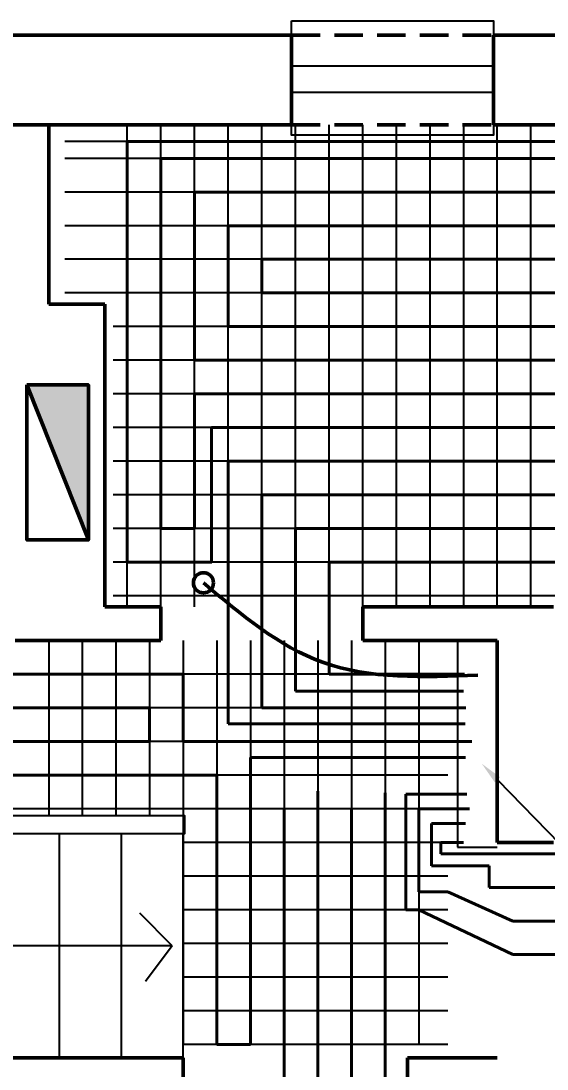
# Model space of a CAD drawing. Header units: metres. Extents: x -98677 to 89321, y -16450 to 242692.
# Drawn here: x -41763 to -39418, y 118339 to 123012 of the extents above; entities that cross this region are included whole.
import ezdxf
from ezdxf import colors
from ezdxf.entities.mleader import LeaderData, LeaderLine
from ezdxf.math import Vec2, Vec3

# ---------------------------------------------------------------- set-up
doc = ezdxf.new("R2010")
doc.units = ezdxf.units.M
doc.header["$LTSCALE"] = 0.001
doc.linetypes.add('DASHED', pattern=[19.05, 12.7, -6.35])
for name, color, linetype, lineweight in [('ajtók', 7, 'Continuous', 25), ('fűtés - előre', 1, 'Continuous', 40), ('fűtés - nyomó', 3, 'Continuous', 50), ('fűtés - vissza', 5, 'Continuous', 40), ('külső fal', 7, 'Continuous', 50), ('külső fal - sz', 7, 'DASHED', 50)]:
    doc.layers.add(name, color=color, linetype=linetype, lineweight=lineweight)
for name, color, linetype in [('fűtés', 8, 'Continuous'), ('lépcső', 170, 'Continuous'), ('Méret', 7, 'Continuous'), ('újfal - gipszkarton', 1, 'Continuous')]:
    doc.layers.add(name, color=color, linetype=linetype)
doc.styles.add('dada', font='arial.ttf', dxfattribs={"height": 80})

msp = doc.modelspace()

# ---------------------------------------------------------------- hatches: boundary and pattern name
at = {"layer": 'külső fal', "ltscale": 10000}
msp.add_hatch(color=256, dxfattribs=at).paths.add_polyline_path([(-41736.769, 121389.206), (-41462.424, 121389.206), (-41462.424, 120698.718)])

# ---------------------------------------------------------------- linework, layer by layer
at = {"layer": 'ajtók', "ltscale": 10000}
for points in [[(-40556.646, 123012.08), (-39656.646, 123012.08), (-39656.646, 122502.215), (-40556.646, 122502.215)], [(-40556.646, 122811.962), (-39656.646, 122811.962), (-39656.646, 122692.463), (-40556.646, 122692.463)]]:
    msp.add_lwpolyline(points, close=True, dxfattribs=at)
at = {"layer": 'fűtés'}
for p, q in [((-41289.787, 120399.393), (-41289.787, 122549.393)), ((-41139.787, 120399.393), (-41139.787, 122549.393)), ((-40989.787, 120399.393), (-40989.787, 122549.393)), ((-40839.787, 120399.393), (-40839.787, 122549.393)), ((-40689.787, 120399.393), (-40689.787, 122549.393)), ((-40539.787, 120399.393), (-40539.787, 122549.393)), ((-40389.787, 120399.393), (-40389.787, 122549.393)), ((-40239.787, 120399.393), (-40239.787, 122549.393)), ((-40089.787, 120399.393), (-40089.787, 122549.393)), ((-39939.787, 120399.393), (-39939.787, 122549.393)), ((-39789.787, 120399.393), (-39789.787, 122549.393)), ((-39639.787, 120399.393), (-39639.787, 122549.393)), ((-39489.787, 120399.393), (-39489.787, 122549.393)), ((-36189.787, 122474.393), (-41567.279, 122474.393)), ((-36189.787, 122399.393), (-41567.279, 122399.393)), ((-36189.787, 122249.393), (-41567.279, 122249.393)), ((-36189.787, 122099.393), (-41567.279, 122099.393)), ((-36189.787, 121949.393), (-41567.279, 121949.393)), ((-36189.787, 121799.393), (-41567.279, 121799.393)), ((-36189.787, 121649.393), (-41351.775, 121649.393)), ((-36189.787, 121499.393), (-41351.775, 121499.393)), ((-36189.787, 121349.393), (-41351.775, 121349.393)), ((-36189.787, 121199.393), (-41351.775, 121199.393)), ((-36189.787, 121049.393), (-41351.775, 121049.393)), ((-36189.787, 120899.393), (-41351.775, 120899.393)), ((-36189.787, 120749.393), (-41351.775, 120749.393)), ((-36189.787, 120599.393), (-41351.775, 120599.393)), ((-36189.787, 120449.393), (-41351.775, 120449.393)), ((-39860.824, 120099.393), (-44789.787, 120099.393)), ((-39860.824, 119949.393), (-44789.787, 119949.393)), ((-39860.824, 119799.393), (-44789.787, 119799.393)), ((-39860.824, 119649.393), (-44789.787, 119649.393)), ((-39860.824, 119499.393), (-44789.787, 119499.393)), ((-39860.824, 119349.393), (-41039.787, 119349.393)), ((-39860.824, 119199.393), (-41039.787, 119199.393)), ((-39860.824, 119049.393), (-41039.787, 119049.393)), ((-39860.824, 118899.393), (-41039.787, 118899.393)), ((-39860.824, 118749.393), (-41039.787, 118749.393)), ((-39860.824, 118599.393), (-41039.787, 118599.393)), ((-39860.824, 118449.393), (-41039.787, 118449.393))]:
    msp.add_line(p, q, dxfattribs=at)
at = {"layer": 'fűtés', "ltscale": 10000}
for p, q in [((-41639.787, 120249.393), (-41639.787, 119468.344)), ((-41639.787, 120249.393), (-41639.787, 119468.344)), ((-41639.787, 120249.393), (-41639.787, 119468.344)), ((-41639.787, 120249.393), (-41639.787, 119468.344)), ((-41639.787, 120249.393), (-41639.787, 119468.344)), ((-41639.787, 120249.393), (-41639.787, 119468.344)), ((-41639.787, 120249.393), (-41639.787, 119468.344)), ((-41639.787, 120249.393), (-41639.787, 119468.344)), ((-41639.787, 120249.393), (-41639.787, 119468.344)), ((-41639.787, 120249.393), (-41639.787, 119468.344)), ((-41639.787, 120249.393), (-41639.787, 119468.344)), ((-41639.787, 120249.393), (-41639.787, 119468.344)), ((-41639.787, 120249.393), (-41639.787, 119468.344)), ((-41639.787, 120249.393), (-41639.787, 119468.344)), ((-41639.787, 120249.393), (-41639.787, 119468.344)), ((-41639.787, 120249.393), (-41639.787, 119468.344)), ((-41639.787, 120249.393), (-41639.787, 119468.344)), ((-41639.787, 120249.393), (-41639.787, 119468.344)), ((-41639.787, 120249.393), (-41639.787, 119468.344)), ((-41639.787, 120249.393), (-41639.787, 119468.344)), ((-41639.787, 120249.393), (-41639.787, 119468.344)), ((-41639.787, 120249.393), (-41639.787, 119468.344)), ((-41639.787, 120249.393), (-41639.787, 119468.344)), ((-41639.787, 120249.393), (-41639.787, 119468.344)), ((-41639.787, 120249.393), (-41639.787, 119468.344)), ((-41639.787, 120249.393), (-41639.787, 119468.344)), ((-41639.787, 120249.393), (-41639.787, 119468.344)), ((-41639.787, 120249.393), (-41639.787, 119468.344)), ((-41639.787, 120249.393), (-41639.787, 119468.344)), ((-41639.787, 120249.393), (-41639.787, 119468.344)), ((-41489.787, 120249.393), (-41489.787, 119468.344)), ((-41489.787, 120249.393), (-41489.787, 119468.344)), ((-41489.787, 120249.393), (-41489.787, 119468.344)), ((-41489.787, 120249.393), (-41489.787, 119468.344)), ((-41489.787, 120249.393), (-41489.787, 119468.344)), ((-41489.787, 120249.393), (-41489.787, 119468.344)), ((-41489.787, 120249.393), (-41489.787, 119468.344)), ((-41489.787, 120249.393), (-41489.787, 119468.344)), ((-41489.787, 120249.393), (-41489.787, 119468.344)), ((-41489.787, 120249.393), (-41489.787, 119468.344)), ((-41489.787, 120249.393), (-41489.787, 119468.344)), ((-41489.787, 120249.393), (-41489.787, 119468.344)), ((-41489.787, 120249.393), (-41489.787, 119468.344)), ((-41489.787, 120249.393), (-41489.787, 119468.344)), ((-41489.787, 120249.393), (-41489.787, 119468.344)), ((-41489.787, 120249.393), (-41489.787, 119468.344)), ((-41489.787, 120249.393), (-41489.787, 119468.344)), ((-41489.787, 120249.393), (-41489.787, 119468.344)), ((-41489.787, 120249.393), (-41489.787, 119468.344)), ((-41489.787, 120249.393), (-41489.787, 119468.344)), ((-41489.787, 120249.393), (-41489.787, 119468.344)), ((-41489.787, 120249.393), (-41489.787, 119468.344)), ((-41489.787, 120249.393), (-41489.787, 119468.344)), ((-41489.787, 120249.393), (-41489.787, 119468.344)), ((-41489.787, 120249.393), (-41489.787, 119468.344)), ((-41489.787, 120249.393), (-41489.787, 119468.344)), ((-41489.787, 120249.393), (-41489.787, 119468.344)), ((-41489.787, 120249.393), (-41489.787, 119468.344)), ((-41489.787, 120249.393), (-41489.787, 119468.344)), ((-41489.787, 120249.393), (-41489.787, 119468.344)), ((-41339.787, 120249.393), (-41339.787, 119468.344)), ((-41339.787, 120249.393), (-41339.787, 119468.344)), ((-41339.787, 120249.393), (-41339.787, 119468.344)), ((-41339.787, 120249.393), (-41339.787, 119468.344)), ((-41339.787, 120249.393), (-41339.787, 119468.344)), ((-41339.787, 120249.393), (-41339.787, 119468.344)), ((-41339.787, 120249.393), (-41339.787, 119468.344)), ((-41339.787, 120249.393), (-41339.787, 119468.344)), ((-41339.787, 120249.393), (-41339.787, 119468.344)), ((-41339.787, 120249.393), (-41339.787, 119468.344)), ((-41339.787, 120249.393), (-41339.787, 119468.344)), ((-41339.787, 120249.393), (-41339.787, 119468.344)), ((-41339.787, 120249.393), (-41339.787, 119468.344)), ((-41339.787, 120249.393), (-41339.787, 119468.344)), ((-41339.787, 120249.393), (-41339.787, 119468.344)), ((-41339.787, 120249.393), (-41339.787, 119468.344)), ((-41339.787, 120249.393), (-41339.787, 119468.344)), ((-41339.787, 120249.393), (-41339.787, 119468.344)), ((-41339.787, 120249.393), (-41339.787, 119468.344)), ((-41339.787, 120249.393), (-41339.787, 119468.344)), ((-41339.787, 120249.393), (-41339.787, 119468.344)), ((-41339.787, 120249.393), (-41339.787, 119468.344)), ((-41339.787, 120249.393), (-41339.787, 119468.344)), ((-41339.787, 120249.393), (-41339.787, 119468.344)), ((-41339.787, 120249.393), (-41339.787, 119468.344)), ((-41339.787, 120249.393), (-41339.787, 119468.344)), ((-41339.787, 120249.393), (-41339.787, 119468.344)), ((-41339.787, 120249.393), (-41339.787, 119468.344)), ((-41339.787, 120249.393), (-41339.787, 119468.344)), ((-41339.787, 120249.393), (-41339.787, 119468.344)), ((-41189.787, 120249.393), (-41189.787, 119468.344)), ((-41189.787, 120249.393), (-41189.787, 119468.344)), ((-41189.787, 120249.393), (-41189.787, 119468.344)), ((-41189.787, 120249.393), (-41189.787, 119468.344)), ((-41189.787, 120249.393), (-41189.787, 119468.344)), ((-41189.787, 120249.393), (-41189.787, 119468.344)), ((-41189.787, 120249.393), (-41189.787, 119468.344)), ((-41189.787, 120249.393), (-41189.787, 119468.344)), ((-41189.787, 120249.393), (-41189.787, 119468.344)), ((-41189.787, 120249.393), (-41189.787, 119468.344)), ((-41189.787, 120249.393), (-41189.787, 119468.344)), ((-41189.787, 120249.393), (-41189.787, 119468.344)), ((-41189.787, 120249.393), (-41189.787, 119468.344)), ((-41189.787, 120249.393), (-41189.787, 119468.344)), ((-41189.787, 120249.393), (-41189.787, 119468.344)), ((-41189.787, 120249.393), (-41189.787, 119468.344)), ((-41189.787, 120249.393), (-41189.787, 119468.344)), ((-41189.787, 120249.393), (-41189.787, 119468.344)), ((-41189.787, 120249.393), (-41189.787, 119468.344)), ((-41189.787, 120249.393), (-41189.787, 119468.344)), ((-41189.787, 120249.393), (-41189.787, 119468.344)), ((-41189.787, 120249.393), (-41189.787, 119468.344)), ((-41189.787, 120249.393), (-41189.787, 119468.344)), ((-41189.787, 120249.393), (-41189.787, 119468.344)), ((-41189.787, 120249.393), (-41189.787, 119468.344)), ((-41189.787, 120249.393), (-41189.787, 119468.344)), ((-41189.787, 120249.393), (-41189.787, 119468.344)), ((-41189.787, 120249.393), (-41189.787, 119468.344)), ((-41189.787, 120249.393), (-41189.787, 119468.344)), ((-41189.787, 120249.393), (-41189.787, 119468.344)), ((-41039.787, 120249.393), (-41039.787, 118445.56)), ((-41039.787, 120249.393), (-41039.787, 118445.56)), ((-41039.787, 120249.393), (-41039.787, 118445.56)), ((-41039.787, 120249.393), (-41039.787, 118445.56)), ((-41039.787, 120249.393), (-41039.787, 118445.56)), ((-41039.787, 120249.393), (-41039.787, 118445.56)), ((-41039.787, 120249.393), (-41039.787, 118445.56)), ((-41039.787, 120249.393), (-41039.787, 118445.56)), ((-41039.787, 120249.393), (-41039.787, 118445.56)), ((-41039.787, 120249.393), (-41039.787, 118445.56)), ((-41039.787, 120249.393), (-41039.787, 118445.56)), ((-41039.787, 120249.393), (-41039.787, 118445.56)), ((-41039.787, 120249.393), (-41039.787, 118445.56)), ((-41039.787, 120249.393), (-41039.787, 118445.56)), ((-41039.787, 120249.393), (-41039.787, 118445.56)), ((-41039.787, 120249.393), (-41039.787, 118445.56)), ((-41039.787, 120249.393), (-41039.787, 118445.56)), ((-41039.787, 120249.393), (-41039.787, 118445.56)), ((-41039.787, 120249.393), (-41039.787, 118445.56)), ((-41039.787, 120249.393), (-41039.787, 118445.56)), ((-41039.787, 120249.393), (-41039.787, 118445.56)), ((-41039.787, 120249.393), (-41039.787, 118445.56)), ((-41039.787, 120249.393), (-41039.787, 118445.56)), ((-41039.787, 120249.393), (-41039.787, 118445.56)), ((-41039.787, 120249.393), (-41039.787, 118445.56)), ((-41039.787, 120249.393), (-41039.787, 118445.56)), ((-41039.787, 120249.393), (-41039.787, 118445.56)), ((-41039.787, 120249.393), (-41039.787, 118445.56)), ((-41039.787, 120249.393), (-41039.787, 118445.56)), ((-41039.787, 120249.393), (-41039.787, 118445.56)), ((-40889.787, 120249.393), (-40889.787, 119468.344)), ((-40889.787, 120249.393), (-40889.787, 119468.344)), ((-40889.787, 120249.393), (-40889.787, 119468.344)), ((-40889.787, 120249.393), (-40889.787, 119468.344)), ((-40889.787, 120249.393), (-40889.787, 119468.344)), ((-40889.787, 120249.393), (-40889.787, 119468.344)), ((-40889.787, 120249.393), (-40889.787, 119468.344)), ((-40889.787, 120249.393), (-40889.787, 119468.344)), ((-40889.787, 120249.393), (-40889.787, 119468.344)), ((-40889.787, 120249.393), (-40889.787, 119468.344)), ((-40889.787, 120249.393), (-40889.787, 119468.344)), ((-40889.787, 120249.393), (-40889.787, 119468.344)), ((-40889.787, 120249.393), (-40889.787, 119468.344)), ((-40889.787, 120249.393), (-40889.787, 119468.344)), ((-40889.787, 120249.393), (-40889.787, 119468.344)), ((-40889.787, 120249.393), (-40889.787, 119468.344)), ((-40889.787, 120249.393), (-40889.787, 119468.344)), ((-40889.787, 120249.393), (-40889.787, 119468.344)), ((-40889.787, 120249.393), (-40889.787, 119468.344)), ((-40889.787, 120249.393), (-40889.787, 119468.344)), ((-40889.787, 120249.393), (-40889.787, 119468.344)), ((-40889.787, 120249.393), (-40889.787, 119468.344)), ((-40889.787, 120249.393), (-40889.787, 119468.344)), ((-40889.787, 120249.393), (-40889.787, 119468.344)), ((-40889.787, 120249.393), (-40889.787, 119468.344)), ((-40889.787, 120249.393), (-40889.787, 119468.344)), ((-40889.787, 120249.393), (-40889.787, 119468.344)), ((-40889.787, 120249.393), (-40889.787, 119468.344)), ((-40889.787, 120249.393), (-40889.787, 119468.344)), ((-40889.787, 120249.393), (-40889.787, 118449.393)), ((-40739.787, 120249.393), (-40739.787, 118449.393)), ((-40739.787, 120249.393), (-40739.787, 118449.393)), ((-40739.787, 120249.393), (-40739.787, 118449.393)), ((-40739.787, 120249.393), (-40739.787, 118449.393)), ((-40739.787, 120249.393), (-40739.787, 118449.393)), ((-40739.787, 120249.393), (-40739.787, 118449.393)), ((-40739.787, 120249.393), (-40739.787, 118449.393)), ((-40739.787, 120249.393), (-40739.787, 118449.393)), ((-40739.787, 120249.393), (-40739.787, 118449.393)), ((-40739.787, 120249.393), (-40739.787, 118449.393)), ((-40739.787, 120249.393), (-40739.787, 118449.393)), ((-40739.787, 120249.393), (-40739.787, 118449.393)), ((-40739.787, 120249.393), (-40739.787, 118449.393)), ((-40739.787, 120249.393), (-40739.787, 118449.393)), ((-40739.787, 120249.393), (-40739.787, 118449.393)), ((-40739.787, 120249.393), (-40739.787, 118449.393)), ((-40739.787, 120249.393), (-40739.787, 118449.393)), ((-40739.787, 120249.393), (-40739.787, 118449.393)), ((-40739.787, 120249.393), (-40739.787, 118449.393)), ((-40739.787, 120249.393), (-40739.787, 118449.393)), ((-40739.787, 120249.393), (-40739.787, 118449.393)), ((-40739.787, 120249.393), (-40739.787, 118449.393)), ((-40739.787, 120249.393), (-40739.787, 118449.393)), ((-40739.787, 120249.393), (-40739.787, 118449.393)), ((-40739.787, 120249.393), (-40739.787, 118449.393)), ((-40739.787, 120249.393), (-40739.787, 118449.393)), ((-40739.787, 120249.393), (-40739.787, 118449.393)), ((-40739.787, 120249.393), (-40739.787, 118449.393)), ((-40739.787, 120249.393), (-40739.787, 118449.393)), ((-40739.787, 120249.393), (-40739.787, 118449.393)), ((-40589.787, 120249.393), (-40589.787, 118449.393)), ((-40589.787, 120249.393), (-40589.787, 118449.393)), ((-40589.787, 120249.393), (-40589.787, 118449.393)), ((-40589.787, 120249.393), (-40589.787, 118449.393)), ((-40589.787, 120249.393), (-40589.787, 118449.393)), ((-40589.787, 120249.393), (-40589.787, 118449.393)), ((-40589.787, 120249.393), (-40589.787, 118449.393)), ((-40589.787, 120249.393), (-40589.787, 118449.393)), ((-40589.787, 120249.393), (-40589.787, 118449.393)), ((-40589.787, 120249.393), (-40589.787, 118449.393)), ((-40589.787, 120249.393), (-40589.787, 118449.393)), ((-40589.787, 120249.393), (-40589.787, 118449.393)), ((-40589.787, 120249.393), (-40589.787, 118449.393)), ((-40589.787, 120249.393), (-40589.787, 118449.393)), ((-40589.787, 120249.393), (-40589.787, 118449.393)), ((-40589.787, 120249.393), (-40589.787, 118449.393)), ((-40589.787, 120249.393), (-40589.787, 118449.393)), ((-40589.787, 120249.393), (-40589.787, 118449.393)), ((-40589.787, 120249.393), (-40589.787, 118449.393)), ((-40589.787, 120249.393), (-40589.787, 118449.393)), ((-40589.787, 120249.393), (-40589.787, 118449.393)), ((-40589.787, 120249.393), (-40589.787, 118449.393)), ((-40589.787, 120249.393), (-40589.787, 118449.393)), ((-40589.787, 120249.393), (-40589.787, 118449.393)), ((-40589.787, 120249.393), (-40589.787, 118449.393)), ((-40589.787, 120249.393), (-40589.787, 118449.393)), ((-40589.787, 120249.393), (-40589.787, 118449.393)), ((-40589.787, 120249.393), (-40589.787, 118449.393)), ((-40589.787, 120249.393), (-40589.787, 118449.393)), ((-40589.787, 120249.393), (-40589.787, 118449.393)), ((-40439.787, 120249.393), (-40439.787, 118449.393)), ((-40439.787, 120249.393), (-40439.787, 118449.393)), ((-40439.787, 120249.393), (-40439.787, 118449.393)), ((-40439.787, 120249.393), (-40439.787, 118449.393)), ((-40439.787, 120249.393), (-40439.787, 118449.393)), ((-40439.787, 120249.393), (-40439.787, 118449.393)), ((-40439.787, 120249.393), (-40439.787, 118449.393)), ((-40439.787, 120249.393), (-40439.787, 118449.393)), ((-40439.787, 120249.393), (-40439.787, 118449.393)), ((-40439.787, 120249.393), (-40439.787, 118449.393)), ((-40439.787, 120249.393), (-40439.787, 118449.393)), ((-40439.787, 120249.393), (-40439.787, 118449.393)), ((-40439.787, 120249.393), (-40439.787, 118449.393)), ((-40439.787, 120249.393), (-40439.787, 118449.393)), ((-40439.787, 120249.393), (-40439.787, 118449.393)), ((-40439.787, 120249.393), (-40439.787, 118449.393)), ((-40439.787, 120249.393), (-40439.787, 118449.393)), ((-40439.787, 120249.393), (-40439.787, 118449.393)), ((-40439.787, 120249.393), (-40439.787, 118449.393)), ((-40439.787, 120249.393), (-40439.787, 118449.393)), ((-40439.787, 120249.393), (-40439.787, 118449.393)), ((-40439.787, 120249.393), (-40439.787, 118449.393)), ((-40439.787, 120249.393), (-40439.787, 118449.393)), ((-40439.787, 120249.393), (-40439.787, 118449.393)), ((-40439.787, 120249.393), (-40439.787, 118449.393)), ((-40439.787, 120249.393), (-40439.787, 118449.393)), ((-40439.787, 120249.393), (-40439.787, 118449.393)), ((-40439.787, 120249.393), (-40439.787, 118449.393)), ((-40439.787, 120249.393), (-40439.787, 118449.393)), ((-40439.787, 120249.393), (-40439.787, 118449.393)), ((-40289.787, 120249.393), (-40289.787, 118449.393)), ((-40289.787, 120249.393), (-40289.787, 118449.393)), ((-40289.787, 120249.393), (-40289.787, 118449.393)), ((-40289.787, 120249.393), (-40289.787, 118449.393)), ((-40289.787, 120249.393), (-40289.787, 118449.393)), ((-40289.787, 120249.393), (-40289.787, 118449.393)), ((-40289.787, 120249.393), (-40289.787, 118449.393)), ((-40289.787, 120249.393), (-40289.787, 118449.393)), ((-40289.787, 120249.393), (-40289.787, 118449.393)), ((-40289.787, 120249.393), (-40289.787, 118449.393)), ((-40289.787, 120249.393), (-40289.787, 118449.393)), ((-40289.787, 120249.393), (-40289.787, 118449.393)), ((-40289.787, 120249.393), (-40289.787, 118449.393)), ((-40289.787, 120249.393), (-40289.787, 118449.393)), ((-40289.787, 120249.393), (-40289.787, 118449.393)), ((-40289.787, 120249.393), (-40289.787, 118449.393)), ((-40289.787, 120249.393), (-40289.787, 118449.393)), ((-40289.787, 120249.393), (-40289.787, 118449.393)), ((-40289.787, 120249.393), (-40289.787, 118449.393)), ((-40289.787, 120249.393), (-40289.787, 118449.393)), ((-40289.787, 120249.393), (-40289.787, 118449.393)), ((-40289.787, 120249.393), (-40289.787, 118449.393)), ((-40289.787, 120249.393), (-40289.787, 118449.393)), ((-40289.787, 120249.393), (-40289.787, 118449.393)), ((-40289.787, 120249.393), (-40289.787, 118449.393)), ((-40289.787, 120249.393), (-40289.787, 118449.393)), ((-40289.787, 120249.393), (-40289.787, 118449.393)), ((-40289.787, 120249.393), (-40289.787, 118449.393)), ((-40289.787, 120249.393), (-40289.787, 118449.393)), ((-40289.787, 120249.393), (-40289.787, 118449.393)), ((-40139.787, 120249.393), (-40139.787, 118449.393)), ((-40139.787, 120249.393), (-40139.787, 118449.393)), ((-40139.787, 120249.393), (-40139.787, 118449.393)), ((-40139.787, 120249.393), (-40139.787, 118449.393)), ((-40139.787, 120249.393), (-40139.787, 118449.393)), ((-40139.787, 120249.393), (-40139.787, 118449.393)), ((-40139.787, 120249.393), (-40139.787, 118449.393)), ((-40139.787, 120249.393), (-40139.787, 118449.393)), ((-40139.787, 120249.393), (-40139.787, 118449.393)), ((-40139.787, 120249.393), (-40139.787, 118449.393)), ((-40139.787, 120249.393), (-40139.787, 118449.393)), ((-40139.787, 120249.393), (-40139.787, 118449.393)), ((-40139.787, 120249.393), (-40139.787, 118449.393)), ((-40139.787, 120249.393), (-40139.787, 118449.393)), ((-40139.787, 120249.393), (-40139.787, 118449.393)), ((-40139.787, 120249.393), (-40139.787, 118449.393)), ((-40139.787, 120249.393), (-40139.787, 118449.393)), ((-40139.787, 120249.393), (-40139.787, 118449.393)), ((-40139.787, 120249.393), (-40139.787, 118449.393)), ((-40139.787, 120249.393), (-40139.787, 118449.393)), ((-40139.787, 120249.393), (-40139.787, 118449.393)), ((-40139.787, 120249.393), (-40139.787, 118449.393)), ((-40139.787, 120249.393), (-40139.787, 118449.393)), ((-40139.787, 120249.393), (-40139.787, 118449.393)), ((-40139.787, 120249.393), (-40139.787, 118449.393)), ((-40139.787, 120249.393), (-40139.787, 118449.393)), ((-40139.787, 120249.393), (-40139.787, 118449.393)), ((-40139.787, 120249.393), (-40139.787, 118449.393)), ((-40139.787, 120249.393), (-40139.787, 118449.393)), ((-40139.787, 120249.393), (-40139.787, 118449.393)), ((-39989.787, 120249.393), (-39989.787, 119468.344)), ((-39989.787, 120249.393), (-39989.787, 119468.344)), ((-39989.787, 120249.393), (-39989.787, 119468.344)), ((-39989.787, 120249.393), (-39989.787, 119468.344)), ((-39989.787, 120249.393), (-39989.787, 119468.344)), ((-39989.787, 120249.393), (-39989.787, 119468.344)), ((-39989.787, 120249.393), (-39989.787, 119468.344)), ((-39989.787, 120249.393), (-39989.787, 119468.344)), ((-39989.787, 120249.393), (-39989.787, 119468.344)), ((-39989.787, 120249.393), (-39989.787, 119468.344)), ((-39989.787, 120249.393), (-39989.787, 119468.344)), ((-39989.787, 120249.393), (-39989.787, 119468.344)), ((-39989.787, 120249.393), (-39989.787, 119468.344)), ((-39989.787, 120249.393), (-39989.787, 119468.344)), ((-39989.787, 120249.393), (-39989.787, 119468.344)), ((-39989.787, 120249.393), (-39989.787, 119468.344)), ((-39989.787, 120249.393), (-39989.787, 119468.344)), ((-39989.787, 120249.393), (-39989.787, 119468.344)), ((-39989.787, 120249.393), (-39989.787, 119468.344)), ((-39989.787, 120249.393), (-39989.787, 119468.344)), ((-39989.787, 120249.393), (-39989.787, 119468.344)), ((-39989.787, 120249.393), (-39989.787, 119468.344)), ((-39989.787, 120249.393), (-39989.787, 119468.344)), ((-39989.787, 120249.393), (-39989.787, 119468.344)), ((-39989.787, 120249.393), (-39989.787, 119468.344)), ((-39989.787, 120249.393), (-39989.787, 119468.344)), ((-39989.787, 120249.393), (-39989.787, 119468.344)), ((-39989.787, 120249.393), (-39989.787, 119468.344)), ((-39989.787, 120249.393), (-39989.787, 119468.344)), ((-39989.787, 120249.393), (-39989.787, 118449.393))]:
    msp.add_line(p, q, dxfattribs=at)
at = {"layer": 'fűtés', "color": 4, "ltscale": 10000}
for p, q in [((-39817.424, 120249.393), (-39817.424, 119329.302)), ((-39817.424, 119329.302), (-39639.787, 119329.302))]:
    msp.add_line(p, q, dxfattribs=at)
at = {"layer": 'fűtés - előre', "ltscale": 10000}
for p, q in [((-37989.787, 122474.393), (-41289.787, 122474.393)), ((-41289.787, 122474.393), (-41289.787, 120599.393)), ((-40989.787, 121499.393), (-40989.787, 122249.393)), ((-40989.787, 122249.393), (-38289.787, 122249.393)), ((-40689.787, 121799.393), (-40689.787, 121949.393)), ((-40689.787, 121949.393), (-38589.787, 121949.393)), ((-39789.787, 121799.393), (-40689.787, 121799.393)), ((-38589.787, 121499.393), (-40989.787, 121499.393)), ((-38289.787, 121199.393), (-40914.578, 121199.393)), ((-40914.578, 121199.393), (-40914.578, 120599.393)), ((-40689.787, 120242.309), (-40689.787, 120899.393)), ((-40689.787, 120899.393), (-37989.787, 120899.393)), ((-41289.787, 120599.393), (-41139.787, 120599.393)), ((-41139.787, 120599.393), (-40911.894, 120599.393)), ((-40389.787, 120599.393), (-39271.662, 120599.393)), ((-40389.787, 120599.393), (-40389.787, 120271.719)), ((-40689.787, 120242.309), (-40689.787, 119949.393)), ((-40389.787, 120271.719), (-40389.787, 120099.393)), ((-41039.787, 120099.393), (-41939.787, 120099.393)), ((-41039.787, 120099.393), (-41039.787, 119799.393)), ((-40389.787, 120099.393), (-39786.339, 120099.393)), ((-40689.787, 119949.393), (-39780.556, 119949.393)), ((-41039.787, 119799.393), (-40889.787, 119799.393)), ((-40889.787, 119799.393), (-39753.067, 119799.393)), ((-40439.787, 118386.799), (-40439.787, 119578.907)), ((-40139.787, 118382.392), (-40139.787, 119571.147)), ((-39989.787, 119129.797), (-39989.787, 119499.393)), ((-39989.787, 119499.393), (-39764.366, 119499.393)), ((-39891.903, 119299.393), (-39891.903, 119349.393)), ((-39891.903, 119349.393), (-39790.635, 119349.393)), ((-39891.903, 119299.393), (-39676.617, 119299.393)), ((-39676.617, 119299.393), (-36264.787, 119299.393)), ((-39860.824, 119129.797), (-39989.787, 119129.797)), ((-39571.084, 118999.393), (-39860.824, 119129.797)), ((-39571.084, 118999.393), (-36489.787, 118999.393)), ((-40439.787, 118386.799), (-40439.787, 117849.393)), ((-40139.787, 118382.392), (-40139.787, 118149.393))]:
    msp.add_line(p, q, dxfattribs=at)
at = {"layer": 'fűtés - nyomó', "ltscale": 10000}
msp.add_circle((-40949.918, 120507.354), 44.904, dxfattribs=at)
at = {"layer": 'fűtés - nyomó', "ltscale": 10000, "end_tangent": (-0.01470429, -0.99989189)}
msp.add_spline([(-40949.918, 120507.354), (-40419.279, 120152.9), (-39727.343, 120096.027)], degree=3, dxfattribs=at)
at = {"layer": 'fűtés - vissza', "ltscale": 10000}
for p, q in [((-38139.787, 122399.393), (-41139.787, 122399.393)), ((-41139.787, 122399.393), (-41139.787, 120749.393)), ((-38439.787, 122099.393), (-40839.787, 122099.393)), ((-40839.787, 122099.393), (-40839.787, 121649.393)), ((-38739.787, 121799.393), (-39789.787, 121799.393)), ((-40839.787, 121649.393), (-38739.787, 121649.393)), ((-40989.787, 120749.393), (-40989.787, 121349.393)), ((-40989.787, 121349.393), (-38439.787, 121349.393)), ((-40839.787, 120263.476), (-40839.787, 121049.393)), ((-40839.787, 121049.393), (-38139.787, 121049.393)), ((-41139.787, 120749.393), (-40989.787, 120749.393)), ((-40539.787, 120749.393), (-39189.787, 120749.393)), ((-40539.787, 120749.393), (-40539.787, 120263.949)), ((-40839.787, 120263.476), (-40839.787, 119878.591)), ((-40539.787, 120263.949), (-40539.787, 120024.383)), ((-40539.787, 120024.383), (-39790.757, 120024.383)), ((-41189.787, 119949.393), (-44714.787, 119949.393)), ((-41189.787, 119799.393), (-41189.787, 119949.393)), ((-40839.787, 119878.591), (-39783.702, 119878.591)), ((-44714.787, 119799.393), (-41189.787, 119799.393)), ((-40739.787, 119728.776), (-39782.374, 119728.776)), ((-40739.787, 118449.393), (-40739.787, 119728.776)), ((-40889.787, 119649.393), (-44714.787, 119649.393)), ((-40889.787, 119649.393), (-40889.787, 118449.393)), ((-40047.512, 119049.393), (-40047.512, 119564.866)), ((-40047.512, 119564.866), (-39775.35, 119564.866)), ((-40589.787, 118425.258), (-40589.787, 119499.393)), ((-40289.787, 118386.799), (-40289.787, 119499.393)), ((-39933.096, 119245.575), (-39933.096, 119434.633)), ((-39933.096, 119434.633), (-39782.377, 119434.633)), ((-39676.617, 119245.575), (-39933.096, 119245.575)), ((-39676.617, 119149.393), (-39676.617, 119245.575)), ((-39676.617, 119149.393), (-36339.787, 119149.393)), ((-39989.787, 119049.393), (-40047.512, 119049.393)), ((-39571.084, 118849.393), (-39989.787, 119049.393)), ((-39571.084, 118849.393), (-36639.787, 118849.393)), ((-40889.787, 118449.393), (-40739.787, 118449.393)), ((-40589.787, 118149.393), (-40589.787, 118425.258)), ((-40289.787, 117999.393), (-40289.787, 118386.799))]:
    msp.add_line(p, q, dxfattribs=at)
at = {"layer": 'külső fal', "ltscale": 10000}
for p, q in [((-42039.787, 122949.393), (-40556.646, 122949.393)), ((-40556.646, 122549.393), (-40556.646, 122949.393)), ((-39656.646, 122549.393), (-39656.646, 122949.393)), ((-41639.787, 121749.393), (-41639.787, 122549.393)), ((-41736.769, 121389.206), (-41462.424, 120698.718)), ((-41139.787, 120399.393), (-41139.787, 120249.393)), ((-40239.787, 120399.393), (-39389.787, 120399.393)), ((-40239.787, 120399.393), (-40239.787, 120249.393)), ((-39639.787, 119349.393), (-39639.787, 120249.393)), ((-39389.787, 119349.393), (-39639.787, 119349.393)), ((-41039.787, 118389.393), (-41039.787, 118289.393))]:
    msp.add_line(p, q, dxfattribs=at)
at = {"layer": 'külső fal'}
for p, q in [((-39656.646, 122949.393), (-35789.787, 122949.393)), ((-40556.646, 122549.393), (-44789.787, 122549.393)), ((-36189.787, 122549.393), (-39656.646, 122549.393)), ((-41389.787, 121749.393), (-41639.787, 121749.393)), ((-41389.787, 121749.393), (-41389.787, 120399.393)), ((-41389.787, 120399.393), (-41139.787, 120399.393)), ((-41139.787, 120249.393), (-41789.787, 120249.393)), ((-40239.787, 120249.393), (-39639.787, 120249.393)), ((-43806.878, 118389.393), (-41039.787, 118389.393)), ((-41039.787, 118389.393), (-43589.787, 118389.393)), ((-40039.787, 118389.393), (-40039.787, 118289.393)), ((-40039.787, 118389.393), (-39639.787, 118389.393))]:
    msp.add_line(p, q, dxfattribs=at)
at = {"layer": 'külső fal', "ltscale": 10000}
msp.add_lwpolyline([(-41736.769, 121389.206), (-41462.424, 121389.206), (-41462.424, 120698.718), (-41736.769, 120698.718)], close=True, dxfattribs=at)
at = {"layer": 'külső fal - sz', "ltscale": 10000}
for p, q in [((-40556.646, 122949.393), (-39656.646, 122949.393)), ((-40556.646, 122549.393), (-39656.646, 122549.393))]:
    msp.add_line(p, q, dxfattribs=at)
at = {"layer": 'lépcső'}
for p, q in [((-41591.787, 118389.393), (-41591.787, 119389.393)), ((-41315.787, 118389.393), (-41315.787, 119389.393)), ((-41089.435, 118889.393), (-41232.772, 119034.404)), ((-41089.435, 118889.393), (-43799.787, 118889.393)), ((-41089.435, 118889.393), (-41208.057, 118729.583))]:
    msp.add_line(p, q, dxfattribs=at)
at = {"layer": 'lépcső', "ltscale": 10000}
msp.add_line((-41039.787, 118389.393), (-41039.787, 119389.393), dxfattribs=at)
at = {"layer": 'újfal - gipszkarton', "ltscale": 10000}
msp.add_lwpolyline([(-42917.278, 119389.393), (-41032.895, 119389.393), (-41032.895, 119468.344), (-42917.278, 119468.344)], close=True, dxfattribs=at)

# ---------------------------------------------------------------- leaders
at = {"layer": 'Méret', "ltscale": 10000}
ml = msp.add_multileader_mtext('Standard', dxfattribs=at)
ml.set_content('osztó-gyűjtő', color=256, style='dada')
ml.set_leader_properties()
ml.build(insert=Vec2(0, 0))
ml.multileader.update_dxf_attribs({"text_left_attachment_type": 6, "text_right_attachment_type": 6, "arrow_head_size": 100})
ctx = ml.context
ctx.base_point, ctx.char_height, ctx.arrow_head_size, ctx.plane_origin = Vec3(-39127.349, 119109.52), 100, 100, Vec3(-39499.111, 118546.928)
ctx.left_attachment, ctx.right_attachment, ctx.text_align_type = 6, 6, 2
notes = []
notes.append((ctx, [(0, (1, 1, 0), (-39135.349, 119109.52), (1, 0), 8, [(0, [(-39708.983, 119700.594)], 256, [])])]))
ctx.mtext.insert, ctx.mtext.alignment = Vec3(-38381.966, 119238.92), 3
for ctx, leaders in notes:
    for number, flags, end, landing, length, lines in leaders:
        leader = LeaderData()
        leader.index, (leader.has_last_leader_line, leader.has_dogleg_vector, leader.attachment_direction) = number, flags
        leader.last_leader_point, leader.dogleg_vector, leader.dogleg_length = Vec3(end), Vec3(landing), length
        for number, points, colour, breaks in lines:
            line = LeaderLine()
            line.index, line.vertices, line.color, line.breaks = number, Vec3.list(points), colors.encode_raw_color(colour), breaks
            leader.lines.append(line)
        ctx.leaders.append(leader)

doc.saveas('drawing.dxf')
